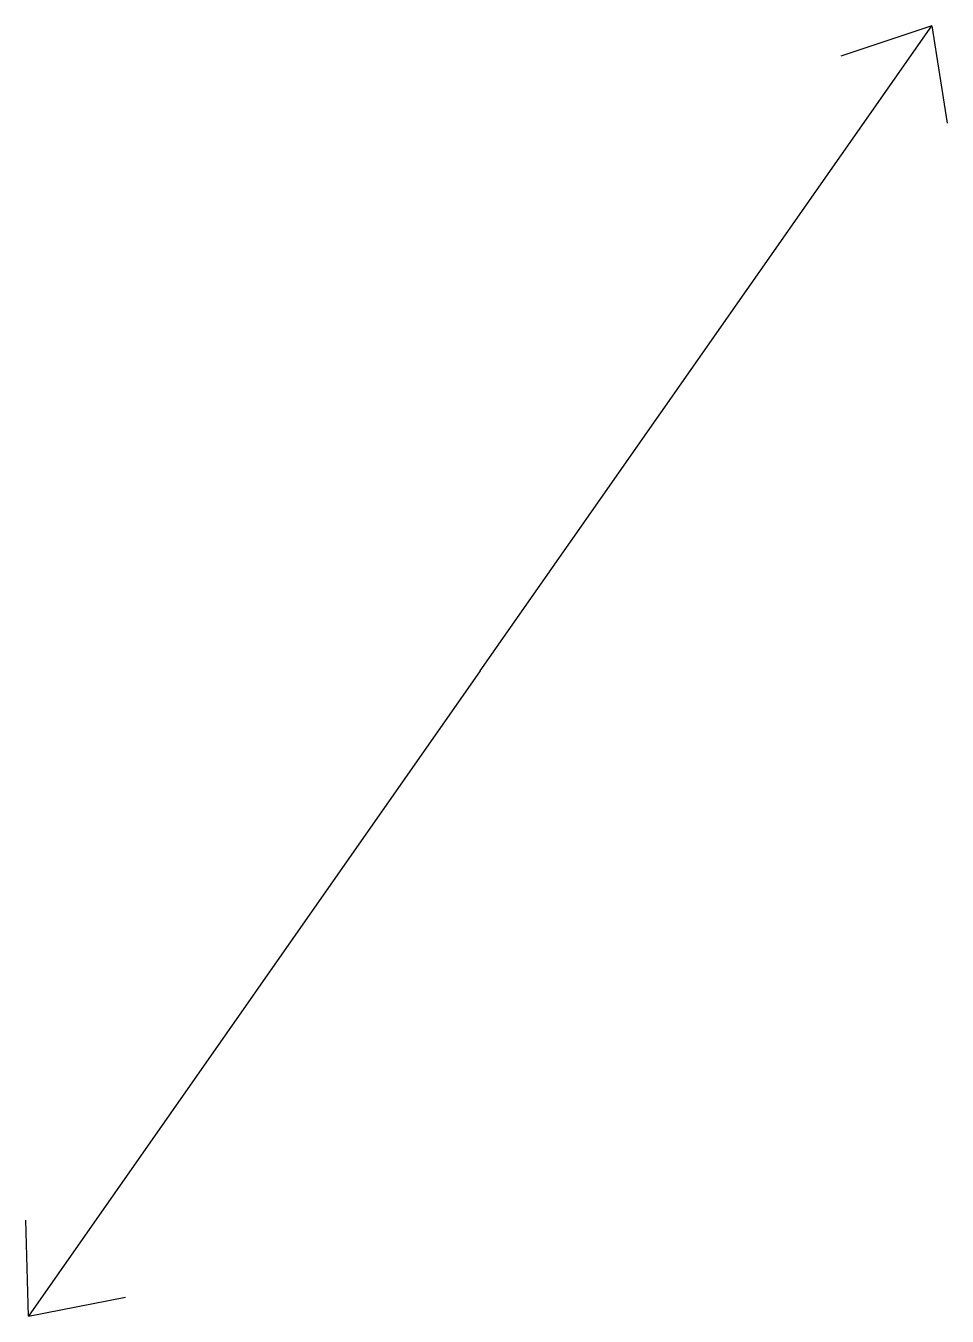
# Model space of a CAD drawing. Header units: millimetres. Extents: x -0.1 to 16.5, y 0 to 23.2.
import ezdxf

# ---------------------------------------------------------------- set-up
doc = ezdxf.new("R2010")
doc.units = ezdxf.units.MM
doc.layers.get('0').update_dxf_attribs({"lineweight": 25, "true_color": 0xffffff})

msp = doc.modelspace()

# ---------------------------------------------------------------- linework, layer by layer
for p, q in [((8.112, 11.585), (16.223, 23.169)), ((16.223, 23.169), (14.585, 22.627)), ((16.223, 23.169), (16.497, 21.42)), ((8.112, 11.585), (0, 0)), ((0, 0), (-0.051, 1.725)), ((0, 0), (1.737, 0.341))]:
    msp.add_line(p, q)

doc.saveas('drawing.dxf')
